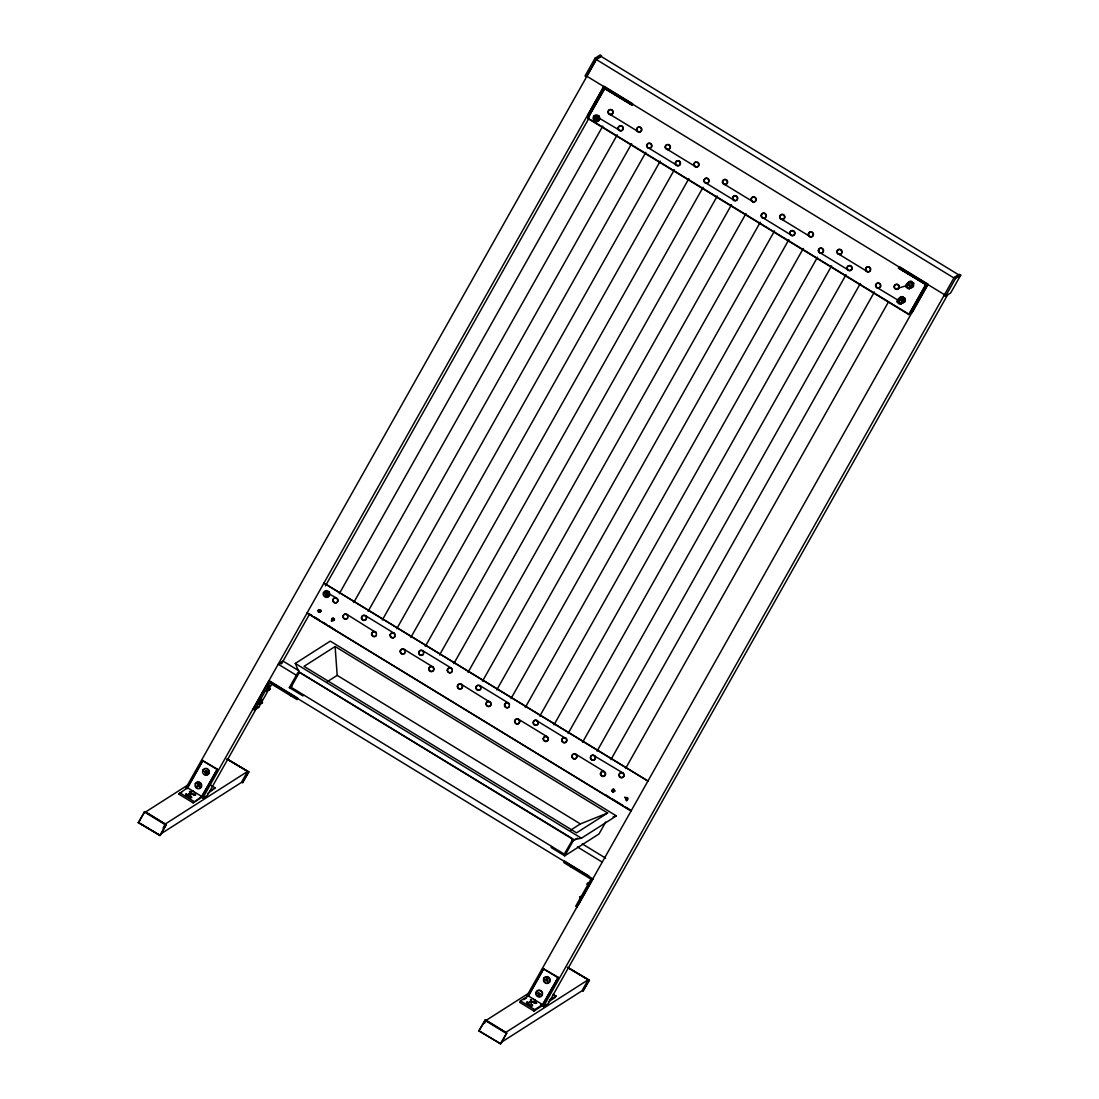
<?xml version="1.0" encoding="UTF-8"?>
<svg xmlns="http://www.w3.org/2000/svg" width="1099" height="1099" viewBox="0 0 1099 1099"><rect width="100%" height="100%" fill="white"/><g stroke="black" fill="none" stroke-linecap="round" stroke-linejoin="round"><path stroke-width="1.5" d="M598.268 117.95L597.677 119.022M538.441 992.864L538.565 993.826M320.4 611.607L319.136 609.863M325.771 594.202L324.411 593.364L324.892 592.512L326.252 593.35L327.021 591.99L327.873 592.512L325.867 596.084L325.016 595.562L326.87 592.952L328.477 594.696L327.997 595.562L326.637 594.724L325.867 596.084M595.754 118.472L594.394 117.648L594.875 116.796L596.235 117.62L597.004 116.274L597.856 116.796L595.85 120.354L594.985 119.832L596.853 117.222L598.46 118.98L597.98 119.832L596.62 119.008L595.85 120.354M594.229 115.766L593.556 116.563A3.379 3.242 57.4 0 0 593.597 119.901L594.82 121.165A3.379 3.242 57.4 0 0 598.103 121.247L599.285 120.066A3.379 3.242 57.4 0 0 599.243 116.714L598.035 115.464A3.379 3.242 57.4 0 0 594.751 115.368L593.955 116.041M538.029 993.029L538.73 994.705M321.196 610.618L320.496 611.319L319.562 610.563M334.618 619.218L332.502 620.138M627.927 799.646C624.795 793.712 625.441 802.819 627.213 800.333M597.732 118.898L598.309 118.129M205.293 770.921L205.609 772.432L206.818 772.707M599.573 118.404L598.667 115.78L596.276 116.041M333.904 620.138C333.78 615.097 328.944 621.979 333.766 620.454M318.312 610.288L319.438 612.335L321.196 610.398M261.026 701.148L259.721 703.044L261.04 700.874M261.837 700.324C263.211 695.475 255.669 708.924 260.065 703.333M257.812 702.412L257.674 703.511M261.589 700.64C262.867 696.464 256.479 707.66 260.092 703.168M269.131 687.287C270.821 682.644 264.117 693.799 267.593 689.815M580.286 899.724L580.945 898.281M267.634 688.785L267.579 689.375M269.104 687.507C271.934 680.789 262.977 695.447 267.689 689.815M580.148 899.779L580.904 898.529M587.773 886.247L588.569 884.764M593.405 107.276L594.037 106.191M197.999 784.04C197.847 786.884 199.647 786.939 198.095 784.068M205.87 770.935L206.049 772.116L207.203 771.993M537.947 993.51L539.472 993.537L538.62 994.677M199.51 785.867L197.573 786.431M207.134 772.336L205.197 772.899M545.654 979.497L547.783 979.264M547 980.858C545.269 977.698 546.299 983.866 546.684 978.591M268.252 688.386L268.705 687.37L267.785 688.51M597.045 751.125L860.407 283.405M138.295 822.574L144.725 811.625L166.183 824.745L160.166 835.419L138.295 822.574L160.166 835.419M139.463 820.967L144.725 811.625M178.794 794.11L187.407 787.695L202.656 760.645L217.368 769.121L201.323 797.586L193.094 802.847L178.794 794.11L181.541 792.352M595.04 58.233L585.011 76.023L586.454 76.903L596.482 59.112L601.62 55.829L600.191 54.95L595.04 58.233L596.482 59.112M162.995 828.11L165.317 823.975L247.605 771.443L227.933 759.423M185.8 788.107L596.331 59.538L601.167 56.461L958.823 274.915M159.753 835.68L166.183 824.745M187.022 788.848L203.068 760.371M193.094 802.847L201.721 796.432L217.368 769.121M203.59 794.591L206.117 790.099M208.645 785.62L210.321 782.625M213.701 776.65L216.228 772.157M603.708 86.533L202.614 798.369L207.45 795.291L257.166 707.055M926.017 284.462L898.529 268.06L926.017 284.462L908.873 314.548L587.69 118.376L604.848 88.277L632.035 104.886L604.546 88.483M254.556 710.036L269.791 682.987L296.977 699.582L297.774 698.167L269.159 680.679L253.127 709.157L254.556 710.036L258.663 707.413L260.271 704.555M587.69 118.376L604.848 88.277M281.481 663.892L309.41 614.341M325.414 585.932L589.16 117.854M261.878 701.712L268.293 690.323M269.901 687.479L272.305 683.207M210.898 785.208L215.184 787.832L207.532 793.629M326.252 593.35L327.021 591.99M328.477 594.696L327.117 593.872L327.873 592.512M596.235 117.62L597.004 116.274M598.46 118.98L597.1 118.142L597.856 116.796M339.303 593.68L602.802 126.042M303.544 694.856L302.939 695.928L289.353 687.631L297.774 672.684L298.846 673.33M299.45 672.272L291.015 687.218L564.268 854.115L573.005 838.977L299.45 672.272L572.689 839.169M247.605 771.443L241.382 782.474L160.55 834.086M248.47 772.212L242.453 782.886L248.882 771.951L227.012 759.107L248.882 771.951M631.719 105.078L632.323 104.02M353.727 602.513L617.24 134.861M368.124 611.305L631.637 143.653M382.328 619.987L645.841 152.335M396.739 628.779L660.252 161.113M410.847 637.406L674.36 169.754M425.368 646.281L688.894 178.615M439.573 654.949L703.085 187.283M453.818 663.631L717.304 196.007M468.037 672.327L731.536 204.689M482.502 681.16L746.001 213.522M496.775 689.87L760.274 222.232M511.021 698.579L774.534 230.927M525.349 707.344L788.848 239.692M539.788 716.136L803.3 248.498M553.992 724.832L817.491 257.193M568.128 733.459L831.627 265.834M582.566 742.278L846.051 274.654M551.753 846.477L551.149 847.535L564.735 855.846L598.996 833.976L605.728 822.025M610.934 759.588L874.419 291.963M564.735 855.846L573.156 840.9L577.442 838.166M898.529 268.06L899.133 266.988M625.537 768.544L888.198 302.39M478.862 1030.944L485.291 1019.996L506.749 1033.115L500.732 1043.789L478.862 1030.944L485.291 1019.996M484.659 1023.087L486.211 1020.325L529.512 992.685M908.639 282.512L908.667 282.484A3.173 3.036 57.4 0 1 911.511 283.885L911.895 284.627A3.173 3.036 57.4 0 1 911.84 287.018L909.354 288.762A3.173 3.036 57.4 0 1 906.538 287.375L906.153 286.647A3.173 3.036 57.4 0 1 906.208 284.243L908.694 282.512M900.685 304.135L903.172 302.39A3.173 3.036 57.4 0 0 903.227 300L902.842 299.271A3.173 3.036 57.4 0 0 900.026 297.884L897.54 299.629A3.173 3.036 57.4 0 0 897.485 302.019L897.869 302.761A3.173 3.036 57.4 0 0 900.685 304.135L903.144 299.848M909.409 288.749L911.813 284.476M520.431 1000.873L519.635 1002.302L533.935 1011.039L542.164 1005.777L558.21 977.313L543.497 968.837L528.248 995.886L520.431 1000.873L534.746 1009.61L542.563 1004.623L558.21 977.313M908.873 314.548L925.715 284.655M526.641 996.298L927.748 284.462M577.95 905.658L593.199 878.609M500.32 1044.05L506.749 1033.115M528.66 995.625L543.909 968.562M533.935 1011.039L534.746 1009.61M545.269 1001.285L547.797 996.793M551.176 990.817L553.704 986.325M555.38 983.344L557.907 978.852M540.653 1004.857L543.456 1006.574L954.124 277.566L959.276 274.283L960.705 275.162L950.676 292.952L945.525 296.235L944.096 295.356M945.525 296.235L955.553 278.445L960.705 275.162M947.709 294.642L548.291 1003.483L543.456 1006.574M553.168 994.265L556.039 996.024L555.229 997.439L548.374 1001.821M568.499 967.793L588.171 979.813L581.948 990.845L501.103 1042.456M588.954 980.542L582.937 991.216L589.366 980.281L567.496 967.436L589.366 980.281M593.048 107.414L593.817 106.108M258.128 701.808L258.897 700.489M598.103 117.016L598.557 115.876M598.186 117.277L598.721 115.999M260.559 702.591L261.04 701.808M328.024 592.911L328.574 591.605L329.274 592.443A3.379 3.242 57.4 0 1 329.315 595.782L328.12 596.977A3.379 3.242 57.4 0 1 324.837 596.881L323.628 595.631A3.379 3.242 57.4 0 1 323.587 592.292L324.768 591.097A3.379 3.242 57.4 0 1 328.052 591.18L328.862 591.908L328.203 592.993M579.97 897.292L580.382 896.427L579.736 897.622M906.936 285.053L907.321 284.778A1.703 1.635 57.4 0 1 910.123 286.633L909.903 287.004A1.703 1.635 57.4 0 1 907.101 285.149M898.281 300.439L898.666 300.164A1.703 1.635 57.4 0 1 901.455 302.019L901.235 302.39A1.703 1.635 57.4 0 1 898.433 300.535M904.697 301.827L904.972 301.387A3.173 3.036 57.4 0 1 904.518 302.033M588.927 884.338L589.737 883.115M589.05 883.981L589.545 883.239M581.426 897.498L581.921 896.757M326.183 592.801L326.458 594.71L328.134 594.298M333.711 620.427L333.615 618.133M267.057 686.174L267.758 685.295M329.247 594.573L329.205 591.894L326.307 591.77M598.612 120.863L597.622 119.022M328.628 596.592L327.9 594.559M320.578 611.731C316.127 612.377 321.567 608.887 319.314 611.855M594.985 119.832L596.372 118.088L597.98 119.832M325.016 595.562L326.389 593.803L327.997 595.562M582.388 896.111L583.129 895.259M547.59 981.05L546.615 978.605M540.186 994.348L539.375 994.815M595.837 118.61L596.166 117.071M614.904 791.156C609.918 792.228 615.577 788.313 613.242 791.555M612.679 789.453L612.198 790.992L613.201 791.884M332.31 618.174L331.939 620.001L334.027 620.234M187.641 795.126L188.52 796.102M575.835 754.23L604.189 771.539M820.019 252.715L848.579 270.162M609.547 114.09L638.368 131.701M619.767 130.383L597.87 117.387M648.369 147.843L676.888 165.276M666.983 149.162L695.626 166.663M705.599 182.805L734.063 200.21M724.049 184.055L752.746 201.557M762.802 217.739L791.376 235.2M781.265 218.976L810.032 236.546M838.358 253.869L867.138 271.453M346.996 614.465L375.295 632.131A2.541 2.432 57.4 0 1 375.24 636.376A2.541 2.432 57.4 0 1 371.517 634.109A2.541 2.432 57.4 0 1 375.185 632.035L375.597 631.939M279.366 664.098L282.209 662.285M335.827 630.579L329.082 625.949M876.947 287.485L899.119 300.838L900.548 299.807L897.196 301.923M365.596 615.797L394.211 633.271M299.162 672.547L295.301 663.453L330.263 641.129L616.388 815.898L581.412 838.221L571.631 840.103M335.113 646.528L304.038 666.365L576.577 832.822L607.637 812.999L335.113 646.528L337.187 675.377L580.382 823.92L607.637 812.999M895.781 288.941L907.692 285.273C913.393 282.745 899.216 289.834 909.313 284.614M905.768 286.344L907.843 285.424M909.216 284.421L906.799 285.795L908.09 285.314M905.864 286.537L907.403 285.41M289.353 687.631L292.197 685.803M898.817 300.824L900.548 299.807M292.073 696.216L290.589 695.379L291.798 695.846M955.196 277.236L957.614 275.684M327.323 681.668L337.187 675.377M188.959 784.301L145.645 811.955L165.317 823.975M404.116 649.358L432.841 666.901M422.84 650.759L451.291 668.11M209.978 791.156L215.184 787.832M461.292 684.279L489.728 702.014A2.541 2.432 57.4 0 1 489.646 706.314A2.541 2.432 57.4 0 1 485.964 703.964A2.541 2.432 57.4 0 1 489.673 701.973L490.03 701.821M479.975 685.652L508.507 703.072M518.604 719.296L547.261 736.783M537.26 720.628L536.958 720.82A2.541 2.432 57.4 0 0 533.097 722.524A2.541 2.432 57.4 0 0 536.614 725.134A2.541 2.432 57.4 0 0 536.958 720.82L565.298 738.13A2.541 2.432 57.4 0 1 565.422 742.498A2.541 2.432 57.4 0 1 561.713 740.231A2.541 2.432 57.4 0 1 565.367 738.171L565.614 737.937M623.023 773.023L594.202 755.81A2.541 2.432 57.4 0 0 590.328 757.527A2.541 2.432 57.4 0 0 593.872 760.068A2.541 2.432 57.4 0 0 594.147 755.741L594.518 755.617A2.541 2.432 57.4 0 1 594.93 756.002M570.532 830.212L580.382 823.92M523.742 999.664L526.49 997.919M549.514 1000.172L556.039 996.024M588.171 979.813L505.883 1032.346L486.211 1020.325M906.799 285.795L907.966 285.465L907.17 285.85M898.858 301.044L898.048 301.442L899.092 300.961M199.427 785.675L198.095 784.865L199.414 784.329M547.893 980.335L546.56 979.745L547.481 978.824M907.005 285.699L907.829 285.3M626.897 797.393L625.729 799L627.186 800.209M897.114 301.73L900.644 299.986M319.108 609.698C315.152 611.442 321.499 614.3 320.578 610.385M613.118 816.845L616.388 815.898M205.403 772.968C208.343 771.855 203.109 770.468 205.225 772.817M540.09 993.963L538.936 993.056M332.928 620.207C335.264 617.913 330.112 618.888 332.709 620.207M613.737 789.096L612.679 789.508M613.242 792.118L614.355 790.373L612.377 789.659C609.808 792.613 616.594 792.516 614.272 789.59M318.806 609.904L320.372 610.11M613.668 789.274L612.679 790.154L613.448 791.514M206.804 772.57L205.911 772.226M187.805 795.126L188.561 795.374M594.875 116.796L596.853 117.222M594.394 117.648L596.372 118.088M324.892 592.512L326.87 592.952M324.411 593.364L326.389 593.803M198.493 784.095L199.496 784.892M327.859 592.086L329.109 592.979M530.213 1004.651L528.825 1003.936M277.429 687.095L278.006 687.397M193.012 793.89L191.542 792.915M188.822 796.253L189.742 796.212M585.204 875.051L585.753 875.381M193.63 791.5L192.806 791.239L193.822 791.61M533.276 1001.793L534.348 1001.752M197.38 786.307C200.883 786.403 195.746 783.353 197.6 786.348M954.124 277.566L955.553 278.445M596.331 59.538L953.987 278.006M586.907 76.271L944.549 294.724M604.711 88.593L631.898 105.202L632.694 103.773L604.079 86.299L588.034 114.777L589.476 115.642M925.88 284.778L898.707 268.17L899.504 266.755L928.119 284.229L912.074 312.707L910.645 311.828M588.006 118.184L909.175 314.355M329.315 593.996L336.775 598.172A2.541 2.432 57.4 0 0 333.299 599.243A2.541 2.432 57.4 0 0 334.852 602.65A2.541 2.432 57.4 0 0 337.984 600.919M309.053 613.709L311.91 615.454M314.767 617.212L319.067 619.822M323.353 622.446L326.211 624.205M605.906 795.03L608.764 796.775M611.621 798.533L623.064 805.526M625.935 807.27L630.222 809.894M295.301 663.453L581.412 838.221M299.107 670.912L283.061 661.103L278.226 664.194L297.197 675.789M582.278 843.881L605.631 858.14M572.084 840.24L573.156 840.9M577.442 846.958L602.252 862.124M588.913 875.985L564.584 861.135L563.787 862.564L590.96 879.159L575.725 906.208L577.154 907.087M268.802 680.927L592.828 878.843M257.235 706.533L258.663 707.413M202.656 760.645L216.956 769.382M543.497 968.837L557.797 977.574M187.407 787.695L201.721 796.432M528.248 995.886L542.563 1004.623M179.59 792.681L193.905 801.418M144.312 811.9L165.77 825.006M484.879 1020.27L506.337 1033.376M139.436 822.986L159.108 835.006M479.988 1031.357L499.66 1043.377M206.708 770.839L207.203 771.69M626.636 799.564L626.389 797.778L628.078 798.121M332.626 620.001L332.145 619.135M598.392 117.305L598.721 118.142L598.79 117.016M878.527 282.979A2.541 2.432 57.4 0 1 880.478 286.784A2.541 2.432 57.4 0 1 876.343 286.853A2.541 2.432 57.4 0 1 877.881 282.993M851.807 266.741A2.541 2.432 57.4 0 1 850.035 270.491A2.541 2.432 57.4 0 1 847.384 267.139A2.541 2.432 57.4 0 1 851.395 266.219M898.9 285.424A2.541 2.432 57.4 0 1 897.237 289.229A2.541 2.432 57.4 0 1 894.49 285.96A2.541 2.432 57.4 0 1 898.474 284.916M537.892 724.131A2.541 2.432 57.4 0 1 533.743 723.801A2.541 2.432 57.4 0 1 535.639 720.12A2.541 2.432 57.4 0 1 538.18 723.568M727.263 180.621A2.541 2.432 57.4 0 1 725.917 184.289A2.541 2.432 57.4 0 1 722.73 181.885A2.541 2.432 57.4 0 1 725.725 179.453M726.315 179.7A2.541 2.432 57.4 0 1 726.851 180.099M909.161 281.784A3.173 3.036 57.4 0 1 911.73 281.385M913.461 282.635A3.173 3.036 57.4 0 1 913.942 283.652M913.654 286.028A3.173 3.036 57.4 0 1 913.173 286.66M908.516 282.209A3.173 3.036 57.4 0 1 912.981 283.02A3.173 3.036 57.4 0 1 912.033 287.471M900.507 297.156A3.173 3.036 57.4 0 1 903.076 296.757M904.793 298.021A3.173 3.036 57.4 0 1 905.178 298.763M900.15 297.389A3.173 3.036 57.4 0 1 902.554 297.087M903.227 297.376A3.173 3.036 57.4 0 1 903.941 297.939M904.395 298.516A3.173 3.036 57.4 0 1 903.996 302.362M331.788 621.361A2.954 2.83 57.4 0 1 331.239 620.825M624.672 797.709A2.954 2.83 57.4 0 1 624.974 797.022M535.804 993.922A3.531 3.379 57.4 0 0 541.944 995.735L542.37 994.952A3.531 3.379 57.4 0 0 536.436 991.353L536.01 992.136A3.531 3.379 57.4 0 0 535.79 993.015M186.83 794.028A3.531 0.907 29.4 0 0 185.841 793.931L185.607 794.082A3.531 0.907 29.4 0 0 187.833 796.363A3.531 0.907 29.4 0 0 191.542 797.695L191.762 797.544A3.531 0.907 29.4 0 0 190.622 796.006M191.446 791.775A3.531 0.907 29.4 0 0 189.742 791.445L189.523 791.582A3.531 0.907 29.4 0 0 191.748 793.876A3.531 0.907 29.4 0 0 195.457 795.195L195.677 795.058A3.531 0.907 29.4 0 0 195.086 793.986M528.385 1002.453A3.531 0.907 29.4 0 0 526.682 1002.123L526.462 1002.274A3.531 0.907 29.4 0 0 528.688 1004.555A3.531 0.907 29.4 0 0 532.383 1005.887L532.603 1005.736A3.531 0.907 29.4 0 0 531.463 1004.198M531.586 999.733A3.531 0.907 29.4 0 0 530.583 999.637L530.474 999.705A3.531 0.907 29.4 0 0 532.589 1002.068A3.531 0.907 29.4 0 0 536.298 1003.387L536.518 1003.25A3.531 0.907 29.4 0 0 535.941 1002.178M534.677 1001.203A3.531 0.907 29.4 0 1 535.364 1001.697M291.001 694.472A3.531 0.907 29.4 0 1 290.301 693.964M907.115 285.287A3.173 3.036 57.4 0 1 910.192 281.784A3.173 3.036 57.4 0 1 913.173 285.616A3.173 3.036 57.4 0 1 909.065 287.787M898.487 299.491A3.173 3.036 57.4 0 1 902.155 297.266A3.173 3.036 57.4 0 1 904.491 301.099A3.173 3.036 57.4 0 1 900.823 303.324M794.289 231.394A2.541 2.432 57.4 0 1 793.286 235.447A2.541 2.432 57.4 0 1 789.728 233.084A2.541 2.432 57.4 0 1 793.478 231.161A2.541 2.432 57.4 0 1 793.368 235.488A2.541 2.432 57.4 0 1 790.057 232.672A2.541 2.432 57.4 0 1 793.78 230.955M754.931 197.174A2.541 2.432 57.4 0 1 755.288 201.405A2.541 2.432 57.4 0 1 751.386 199.798A2.541 2.432 57.4 0 1 754.326 196.927M697.659 162.199A2.541 2.432 57.4 0 1 698.428 166.128A2.541 2.432 57.4 0 1 694.527 165.715A2.541 2.432 57.4 0 1 695.777 161.993M679.443 161.127A2.541 2.432 57.4 0 1 679.306 165.345A2.541 2.432 57.4 0 1 675.61 163.284A2.541 2.432 57.4 0 1 678.866 160.811M670.047 145.686A2.541 2.432 57.4 0 1 669.071 149.203A2.541 2.432 57.4 0 1 665.678 147.761A2.541 2.432 57.4 0 1 667.244 144.505M668.522 144.505A2.541 2.432 57.4 0 1 669.634 145.164M651.487 144.34A2.541 2.432 57.4 0 1 650.237 148.063A2.541 2.432 57.4 0 1 646.981 145.727A2.541 2.432 57.4 0 1 649.921 143.227M650.526 143.461A2.541 2.432 57.4 0 1 651.061 143.832M622.913 126.948A2.541 2.432 57.4 0 1 621.938 130.465A2.541 2.432 57.4 0 1 618.545 129.023A2.541 2.432 57.4 0 1 620.124 125.753M621.388 125.767A2.541 2.432 57.4 0 1 622.515 126.426M337.242 598.502A2.541 2.432 57.4 0 1 337.929 599.628M347.82 617.817A2.541 2.432 57.4 0 1 344.111 618.38A2.541 2.432 57.4 0 1 344.069 614.547A2.541 2.432 57.4 0 1 347.792 615.303M366.571 618.517A2.541 2.432 57.4 0 1 363.343 620.083A2.541 2.432 57.4 0 1 361.969 616.608A2.541 2.432 57.4 0 1 365.431 615.646M365.94 616.072A2.541 2.432 57.4 0 1 366.571 617.226M376.435 635.291A2.541 2.432 57.4 0 1 372.726 635.854A2.541 2.432 57.4 0 1 372.685 632.021A2.541 2.432 57.4 0 1 376.408 632.79M395.036 636.403A2.541 2.432 57.4 0 1 391.217 637.09A2.541 2.432 57.4 0 1 391.395 633.134A2.541 2.432 57.4 0 1 395.118 634.494M404.858 653.053A2.541 2.432 57.4 0 1 401.231 653.232A2.541 2.432 57.4 0 1 401.231 649.55A2.541 2.432 57.4 0 1 404.844 650.004M423.582 654.001A2.541 2.432 57.4 0 1 419.722 654.468A2.541 2.432 57.4 0 1 420.12 650.539A2.541 2.432 57.4 0 1 423.774 652.092M432.113 666.53A2.541 2.432 57.4 0 1 433.542 670.431A2.541 2.432 57.4 0 1 429.517 670.321A2.541 2.432 57.4 0 1 430.849 666.502M452.211 671.434A2.541 2.432 57.4 0 1 448.378 671.984A2.541 2.432 57.4 0 1 448.694 668.041A2.541 2.432 57.4 0 1 452.376 669.525M462.377 685.488A2.541 2.432 57.4 0 1 460.069 688.908A2.541 2.432 57.4 0 1 457.912 685.213A2.541 2.432 57.4 0 1 462.047 684.924M480.854 688.839A2.541 2.432 57.4 0 1 476.815 689.265A2.541 2.432 57.4 0 1 477.818 685.281M479.095 685.226A2.541 2.432 57.4 0 1 480.675 686.339M489.975 701.78A2.541 2.432 57.4 0 1 490.127 705.998A2.541 2.432 57.4 0 1 486.308 704.212A2.541 2.432 57.4 0 1 489.385 701.505M509.235 706.712A2.541 2.432 57.4 0 1 505.334 706.643A2.541 2.432 57.4 0 1 506.268 702.824M508.15 702.852A2.541 2.432 57.4 0 1 509.51 704.239M519.635 720.546A2.541 2.432 57.4 0 1 517.615 723.856A2.541 2.432 57.4 0 1 514.909 720.889A2.541 2.432 57.4 0 1 518.33 719.117M518.879 719.474A2.541 2.432 57.4 0 1 519.332 719.955M548.181 737.855A2.541 2.432 57.4 0 1 545.983 741.344A2.541 2.432 57.4 0 1 543.717 737.717A2.541 2.432 57.4 0 1 547.824 737.292M595.287 756.552A2.541 2.432 57.4 0 1 593.584 760.055A2.541 2.432 57.4 0 1 590.63 757.321A2.541 2.432 57.4 0 1 593.872 755.233M623.559 776.773A2.541 2.432 57.4 0 1 619.932 776.732A2.541 2.432 57.4 0 1 620.152 773.05A2.541 2.432 57.4 0 1 623.737 773.737M624.026 774.342A2.541 2.432 57.4 0 1 623.916 776.251M194.853 794.028A2.954 0.756 29.4 0 1 193.932 794.728A2.954 0.756 29.4 0 1 190.361 792.585A2.954 0.756 29.4 0 1 191.295 791.884M190.525 796.129A2.954 0.756 29.4 0 1 189.399 796.995A2.954 0.756 29.4 0 1 186.184 794.289M207.711 774.177A2.954 2.83 57.4 0 1 204.867 774.41M203.15 771.237A2.954 2.83 57.4 0 1 204.936 769.012M207.12 769.135A2.954 2.83 57.4 0 1 208.247 773.669M200.801 783.834A2.954 2.83 57.4 0 1 199.221 788.12M197.037 787.832A2.954 2.83 57.4 0 1 196.419 787.365M195.952 786.76A2.954 2.83 57.4 0 1 195.636 786.046M195.842 783.834A2.954 2.83 57.4 0 1 200.32 783.23M535.694 1002.219A2.954 0.756 29.4 0 1 533.468 1002.37A2.954 0.756 29.4 0 1 531.188 999.898M534.732 1001.409A2.954 0.756 29.4 0 1 535.282 1001.821M531.366 1004.321A2.954 0.756 29.4 0 1 531.229 1005.516A2.954 0.756 29.4 0 1 527.424 1003.401A2.954 0.756 29.4 0 1 528.221 1002.563M545.708 982.602A2.954 2.83 57.4 0 1 545.063 982.19M544.541 981.627A2.954 2.83 57.4 0 1 544.17 980.94M543.991 979.429A2.954 2.83 57.4 0 1 544.582 978.069M545.118 977.561A2.954 2.83 57.4 0 1 549.692 979.731M549.679 980.5A2.954 2.83 57.4 0 1 547.906 982.726M540.062 996.312A2.954 2.83 57.4 0 1 538.579 996.312M537.878 996.024A2.954 2.83 57.4 0 1 536.477 994.238M536.422 992.727A2.954 2.83 57.4 0 1 537.686 990.955M538.373 990.666A2.954 2.83 57.4 0 1 541.958 992.74M542.013 994.252A2.954 2.83 57.4 0 1 541.326 995.557M188.863 793.753L190.347 794.591L188.918 793.725M529.704 1001.945L531.202 1002.796L529.759 1001.917M533.619 999.458L535.103 1000.296L533.647 999.431M570.958 866.616L572.442 867.454L571.013 866.589M261.603 703.621L262.496 702.261L261.603 703.621M269.214 690.103L270.12 688.73L269.214 690.103M587.113 884.255L588.006 882.895L587.141 884.159M626.045 798.602C626.567 801.913 628.82 796.789 626.045 798.602M195.388 783.546L195.169 783.944A3.531 3.379 57.4 0 0 201.09 787.543L201.529 786.76A3.531 3.379 57.4 0 0 195.595 783.161L195.388 783.546M202.999 770.014L202.779 770.413A3.531 3.379 57.4 0 0 208.714 774.012L209.153 773.243A3.531 3.379 57.4 0 0 203.219 769.643L202.999 770.014M543.854 978.206L543.62 978.605A3.531 3.379 57.4 0 0 549.555 982.204L549.995 981.434A3.531 3.379 57.4 0 0 544.06 977.835L543.854 978.206M324.054 583.198L648.094 781.128L324.054 583.198M307.212 613.105L631.238 811.021L307.212 613.105M875.573 285.383A2.541 2.432 57.4 0 0 879.09 287.965A2.541 2.432 57.4 0 0 879.42 283.666A2.541 2.432 57.4 0 0 875.573 285.383M818.659 250.572A2.541 2.432 57.4 0 0 822.478 252.66A2.541 2.432 57.4 0 0 822.217 248.319A2.541 2.432 57.4 0 0 818.659 250.572M846.958 268.197A2.541 2.432 57.4 0 0 850.736 270.368A2.541 2.432 57.4 0 0 850.557 266.027A2.541 2.432 57.4 0 0 846.958 268.197M894.133 286.358A2.541 2.432 57.4 0 0 897.347 289.339A2.541 2.432 57.4 0 0 898.158 285.108A2.541 2.432 57.4 0 0 894.133 286.358M865.792 269.31A2.541 2.432 57.4 0 0 869.597 271.398A2.541 2.432 57.4 0 0 869.336 267.071A2.541 2.432 57.4 0 0 865.792 269.31M865.476 269.516A2.541 2.432 57.4 0 0 869.295 271.604A2.541 2.432 57.4 0 0 869.034 267.263A2.541 2.432 57.4 0 0 865.476 269.516M722.414 182.077A2.541 2.432 57.4 0 0 726.192 184.234A2.541 2.432 57.4 0 0 726.013 179.906A2.541 2.432 57.4 0 0 722.414 182.077M837.177 251.644A2.541 2.432 57.4 0 0 840.817 254.02A2.541 2.432 57.4 0 0 840.9 249.693A2.541 2.432 57.4 0 0 837.177 251.644M808.562 234.321A2.541 2.432 57.4 0 0 812.34 236.477A2.541 2.432 57.4 0 0 812.161 232.136A2.541 2.432 57.4 0 0 808.562 234.321M779.96 216.503A2.541 2.432 57.4 0 0 783.436 219.141A2.541 2.432 57.4 0 0 783.834 214.841A2.541 2.432 57.4 0 0 779.96 216.503M761.428 215.294A2.541 2.432 57.4 0 0 764.959 217.863A2.541 2.432 57.4 0 0 765.261 213.549A2.541 2.432 57.4 0 0 761.428 215.294M732.813 197.93A2.541 2.432 57.4 0 0 736.454 200.334A2.541 2.432 57.4 0 0 736.55 196.007A2.541 2.432 57.4 0 0 732.813 197.93M704.212 180.373A2.541 2.432 57.4 0 0 707.77 182.887A2.541 2.432 57.4 0 0 708.017 178.574A2.541 2.432 57.4 0 0 704.212 180.373M636.912 128.954A2.541 2.432 57.4 0 0 640.222 131.825A2.541 2.432 57.4 0 0 640.896 127.566A2.541 2.432 57.4 0 0 636.912 128.954M608.283 111.7A2.541 2.432 57.4 0 0 611.813 114.255A2.541 2.432 57.4 0 0 612.102 109.941A2.541 2.432 57.4 0 0 608.283 111.7M836.861 251.836A2.541 2.432 57.4 0 0 840.515 254.226A2.541 2.432 57.4 0 0 840.598 249.885A2.541 2.432 57.4 0 0 836.861 251.836M818.343 250.778A2.541 2.432 57.4 0 0 822.162 252.852A2.541 2.432 57.4 0 0 821.901 248.525A2.541 2.432 57.4 0 0 818.343 250.778M808.246 234.513A2.541 2.432 57.4 0 0 812.037 236.67A2.541 2.432 57.4 0 0 811.845 232.329A2.541 2.432 57.4 0 0 808.246 234.513M779.644 216.695A2.541 2.432 57.4 0 0 783.134 219.347A2.541 2.432 57.4 0 0 783.518 215.047A2.541 2.432 57.4 0 0 779.644 216.695M761.126 215.486A2.541 2.432 57.4 0 0 764.657 218.055A2.541 2.432 57.4 0 0 764.959 213.742A2.541 2.432 57.4 0 0 761.126 215.486M732.511 198.136A2.541 2.432 57.4 0 0 736.151 200.526A2.541 2.432 57.4 0 0 736.248 196.199A2.541 2.432 57.4 0 0 732.511 198.136M751.029 199.565A2.541 2.432 57.4 0 0 754.807 201.721A2.541 2.432 57.4 0 0 754.628 197.38A2.541 2.432 57.4 0 0 751.029 199.565M703.896 180.566A2.541 2.432 57.4 0 0 707.468 183.093A2.541 2.432 57.4 0 0 707.701 178.766A2.541 2.432 57.4 0 0 703.896 180.566M693.854 164.012A2.541 2.432 57.4 0 0 697.054 166.993A2.541 2.432 57.4 0 0 697.879 162.776A2.541 2.432 57.4 0 0 693.854 164.012M675.294 163.05A2.541 2.432 57.4 0 0 678.811 165.633A2.541 2.432 57.4 0 0 679.127 161.319A2.541 2.432 57.4 0 0 675.294 163.05M665.197 147.101A2.541 2.432 57.4 0 0 668.948 149.299A2.541 2.432 57.4 0 0 668.81 144.958A2.541 2.432 57.4 0 0 665.197 147.101M646.72 145.274A2.541 2.432 57.4 0 0 649.935 148.255A2.541 2.432 57.4 0 0 650.745 144.038A2.541 2.432 57.4 0 0 646.72 145.274M636.609 129.146A2.541 2.432 57.4 0 0 639.906 132.017A2.541 2.432 57.4 0 0 640.593 127.759A2.541 2.432 57.4 0 0 636.609 129.146M618.064 128.363A2.541 2.432 57.4 0 0 621.814 130.561A2.541 2.432 57.4 0 0 621.677 126.22A2.541 2.432 57.4 0 0 618.064 128.363M607.967 111.906A2.541 2.432 57.4 0 0 611.511 114.461A2.541 2.432 57.4 0 0 611.8 110.147A2.541 2.432 57.4 0 0 607.967 111.906M562.015 740.039A2.541 2.432 57.4 0 0 565.738 742.306A2.541 2.432 57.4 0 0 565.683 737.965A2.541 2.432 57.4 0 0 562.015 740.039M572.112 756.043A2.541 2.432 57.4 0 0 575.642 758.612A2.541 2.432 57.4 0 0 575.945 754.299A2.541 2.432 57.4 0 0 572.112 756.043M600.727 773.778A2.541 2.432 57.4 0 0 604.491 775.976A2.541 2.432 57.4 0 0 604.34 771.635A2.541 2.432 57.4 0 0 600.727 773.778M332.818 600.507A2.541 2.432 57.4 0 0 336.596 602.65A2.541 2.432 57.4 0 0 336.404 598.309A2.541 2.432 57.4 0 0 332.818 600.507M342.902 616.635A2.541 2.432 57.4 0 0 346.625 618.902A2.541 2.432 57.4 0 0 346.57 614.561A2.541 2.432 57.4 0 0 342.902 616.635M361.42 617.858A2.541 2.432 57.4 0 0 365.102 620.179A2.541 2.432 57.4 0 0 365.115 615.852A2.541 2.432 57.4 0 0 361.42 617.858M390.076 634.906A2.541 2.432 57.4 0 0 393.332 637.832A2.541 2.432 57.4 0 0 394.088 633.587A2.541 2.432 57.4 0 0 390.076 634.906M400.146 651.226A2.541 2.432 57.4 0 0 403.539 654.001A2.541 2.432 57.4 0 0 404.089 649.729A2.541 2.432 57.4 0 0 400.146 651.226M418.65 652.888A2.541 2.432 57.4 0 0 422.401 655.1A2.541 2.432 57.4 0 0 422.277 650.759A2.541 2.432 57.4 0 0 418.65 652.888M428.747 669.057A2.541 2.432 57.4 0 0 432.457 671.338A2.541 2.432 57.4 0 0 432.402 666.997A2.541 2.432 57.4 0 0 428.747 669.057M447.266 670.417A2.541 2.432 57.4 0 0 451.057 672.547A2.541 2.432 57.4 0 0 450.837 668.206A2.541 2.432 57.4 0 0 447.266 670.417M457.363 686.229A2.541 2.432 57.4 0 0 460.797 688.936A2.541 2.432 57.4 0 0 461.278 684.65A2.541 2.432 57.4 0 0 457.363 686.229M475.908 687.315A2.541 2.432 57.4 0 0 479.15 690.268A2.541 2.432 57.4 0 0 479.933 686.037A2.541 2.432 57.4 0 0 475.908 687.315M504.496 704.981A2.541 2.432 57.4 0 0 507.93 707.674A2.541 2.432 57.4 0 0 508.397 703.387A2.541 2.432 57.4 0 0 504.496 704.981M514.607 721.081A2.541 2.432 57.4 0 0 517.931 723.925A2.541 2.432 57.4 0 0 518.577 719.666A2.541 2.432 57.4 0 0 514.607 721.081M543.194 738.748A2.541 2.432 57.4 0 0 546.711 741.344A2.541 2.432 57.4 0 0 547.041 737.031A2.541 2.432 57.4 0 0 543.194 738.748M571.81 756.236A2.541 2.432 57.4 0 0 575.34 758.805A2.541 2.432 57.4 0 0 575.642 754.491A2.541 2.432 57.4 0 0 571.81 756.236M600.411 773.984A2.541 2.432 57.4 0 0 604.175 776.169A2.541 2.432 57.4 0 0 604.038 771.828A2.541 2.432 57.4 0 0 600.411 773.984M618.984 774.685A2.541 2.432 57.4 0 0 622.199 777.652A2.541 2.432 57.4 0 0 623.009 773.435A2.541 2.432 57.4 0 0 618.984 774.685"/></g></svg>
